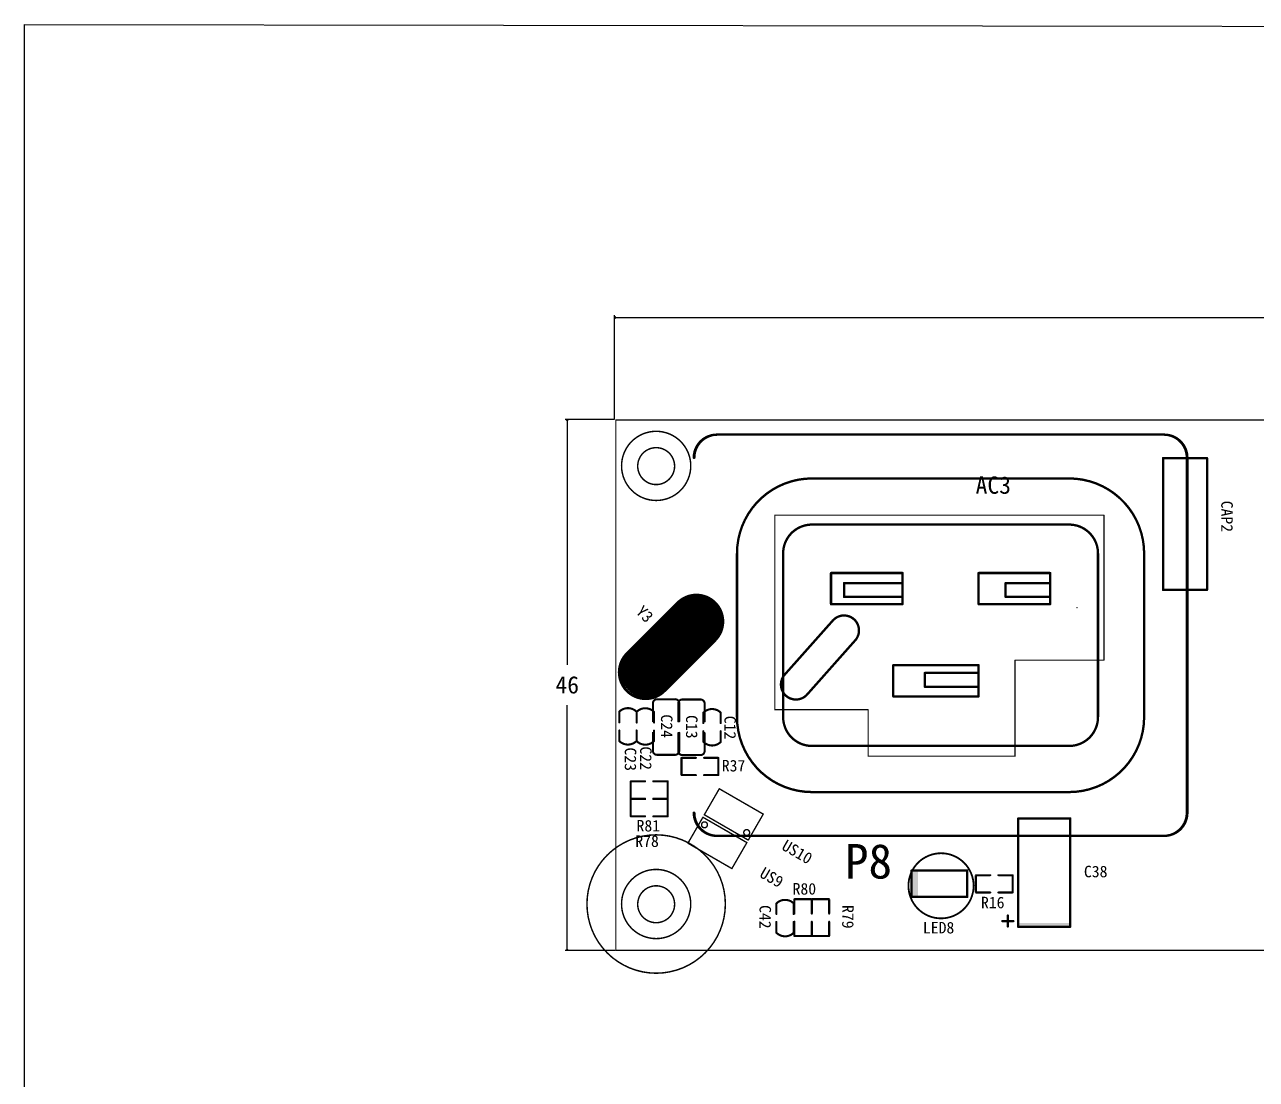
# Model space of a CAD drawing. Extents: x 780 to 1278, y 406 to 602.
# Drawn here: x 779.8 to 886.6, y 510.4 to 601.9 of the extents above; entities that cross this region are included whole.
import ezdxf

# ---------------------------------------------------------------- set-up
doc = ezdxf.new("R2010")
doc.units = 0
doc.header["$MEASUREMENT"] = 0
doc.layers.get('0').update_dxf_attribs({"linetype": 'CONTINUOUS'})
doc.layers.get('Defpoints').update_dxf_attribs({"linetype": 'CONTINUOUS'})
doc.layers.add('KEEPOUTLAYER', color=6, linetype='CONTINUOUS')
doc.layers.add('TOPOVERLAY', color=7, linetype='CONTINUOUS')
doc.styles.get("Standard").update_dxf_attribs({"font": ''})
doc.styles.get('Standard').set_extended_font_data('SimSun')
doc.dimstyles.get("Standard").update_dxf_attribs({"dimtxt": 0.18, "dimasz": 0.18, "dimexe": 0.18, "dimexo": 0.0625, "dimgap": 0.09, "dimtad": 0, "dimtih": 1, "dimtoh": 1, "dimdec": 4, "dimzin": 0, "dimdsep": 46, "dimtxsty": 'Standard', "dimcen": 0.09, "dimadec": 0, "dimazin": 0, "dimtfac": 1, "dimtdec": 4, "dimtofl": 0, "dimtmove": 0, "dimatfit": 0, "dimfxl": 1, "dimtolj": 1, "dimtzin": 0, "dimarcsym": 0})

# ---------------------------------------------------------------- blocks, each defined once
blk = doc.blocks.new('0603C_38')
at = {"layer": 'TOPOVERLAY', "const_width": 0.18}
for points in [[(-0.75, 1.28, -0.414214), (0.75, 1.28)], [(0.75, -1.26, -0.414214), (-0.75, -1.26)]]:
    blk.add_lwpolyline(points, format="xyb", dxfattribs=at)
for points in [[(-0.75, 1.28), (-0.75, 0.35)], [(0.75, 1.28), (0.75, 0.35)], [(-0.75, -0.35), (-0.75, -1.26)], [(0.75, -0.35), (0.75, -1.26)]]:
    blk.add_lwpolyline(points, dxfattribs=at)
at = {"layer": 'TOPOVERLAY', "const_width": 0.09}
for points in [[(-0.79, 1.28, 1), (-0.7, 1.28, 1)], [(-0.79, 1.28, 1), (-0.7, 1.28, 1)], [(0.71, 1.28, 1), (0.8, 1.28, 1)], [(0.71, 1.28, 1), (0.8, 1.28, 1)], [(-0.79, 0.35, 1), (-0.7, 0.35, 1)], [(0.71, 0.35, 1), (0.8, 0.35, 1)], [(-0.79, -0.35, 1), (-0.7, -0.35, 1)], [(0.71, -0.35, 1), (0.8, -0.35, 1)], [(-0.79, -1.26, 1), (-0.7, -1.26, 1)], [(-0.79, -1.26, 1), (-0.7, -1.26, 1)], [(0.71, -1.26, 1), (0.8, -1.26, 1)], [(0.71, -1.26, 1), (0.8, -1.26, 1)]]:
    blk.add_lwpolyline(points, format="xyb", close=True, dxfattribs=at)
blk = doc.blocks.new('0603C_48')
at = {"layer": 'TOPOVERLAY', "const_width": 0.18}
for points in [[(-0.75, 1.28, -0.414214), (0.75, 1.28)], [(0.75, -1.26, -0.414214), (-0.75, -1.26)]]:
    blk.add_lwpolyline(points, format="xyb", dxfattribs=at)
for points in [[(-0.75, 0.35), (-0.75, 1.28)], [(0.75, 0.35), (0.75, 1.28)], [(-0.75, -1.26), (-0.75, -0.35)], [(0.75, -1.26), (0.75, -0.35)]]:
    blk.add_lwpolyline(points, dxfattribs=at)
at = {"layer": 'TOPOVERLAY', "const_width": 0.09}
for points in [[(-0.79, 1.28, 1), (-0.7, 1.28, 1)], [(-0.79, 1.28, 1), (-0.7, 1.28, 1)], [(0.71, 1.28, 1), (0.8, 1.28, 1)], [(0.71, 1.28, 1), (0.8, 1.28, 1)], [(-0.79, 0.35, 1), (-0.7, 0.35, 1)], [(0.71, 0.35, 1), (0.8, 0.35, 1)], [(-0.79, -0.35, 1), (-0.7, -0.35, 1)], [(0.71, -0.35, 1), (0.8, -0.35, 1)], [(-0.79, -1.26, 1), (-0.7, -1.26, 1)], [(-0.79, -1.26, 1), (-0.7, -1.26, 1)], [(0.71, -1.26, 1), (0.8, -1.26, 1)], [(0.71, -1.26, 1), (0.8, -1.26, 1)]]:
    blk.add_lwpolyline(points, format="xyb", close=True, dxfattribs=at)
blk = doc.blocks.new('0603C_49')
at = {"layer": 'TOPOVERLAY', "const_width": 0.18}
for points in [[(-0.75, 1.28, -0.414214), (0.75, 1.28)], [(0.75, -1.26, -0.414214), (-0.75, -1.26)]]:
    blk.add_lwpolyline(points, format="xyb", dxfattribs=at)
for points in [[(-0.75, 0.35), (-0.75, 1.28)], [(0.75, 0.35), (0.75, 1.28)], [(-0.75, -1.26), (-0.75, -0.35)], [(0.75, -1.26), (0.75, -0.35)]]:
    blk.add_lwpolyline(points, dxfattribs=at)
at = {"layer": 'TOPOVERLAY', "const_width": 0.09}
for points in [[(-0.79, 1.28, 1), (-0.7, 1.28, 1)], [(-0.79, 1.28, 1), (-0.7, 1.28, 1)], [(0.71, 1.28, 1), (0.8, 1.28, 1)], [(0.71, 1.28, 1), (0.8, 1.28, 1)], [(-0.79, 0.35, 1), (-0.7, 0.35, 1)], [(0.71, 0.35, 1), (0.8, 0.35, 1)], [(-0.79, -0.35, 1), (-0.7, -0.35, 1)], [(0.71, -0.35, 1), (0.8, -0.35, 1)], [(-0.79, -1.26, 1), (-0.7, -1.26, 1)], [(-0.79, -1.26, 1), (-0.7, -1.26, 1)], [(0.71, -1.26, 1), (0.8, -1.26, 1)], [(0.71, -1.26, 1), (0.8, -1.26, 1)]]:
    blk.add_lwpolyline(points, format="xyb", close=True, dxfattribs=at)
blk = doc.blocks.new('C2220_61')
at = {"layer": 'TOPOVERLAY', "const_width": 0.203}
for points in [[(-4.67, 3.16), (-3.72, 3.16)], [(-4.2, 3.63), (-4.2, 2.68)], [(-4.7, 2.25), (-2.72, 2.25)], [(-4.7, 2.25), (-4.69, 2.25)], [(-4.69, 2.25), (-4.69, -2.25)], [(-2.72, 2.25), (0, 2.25)], [(0, 2.25), (4.7, 2.25)], [(4.7, 2.25), (4.7, 2.25)], [(4.7, 2.25), (4.7, -2.25)], [(-4.69, -2.25), (0, -2.25)], [(0, -2.25), (4.69, -2.25)], [(4.69, -2.25), (4.7, -2.25)], [(4.7, -2.25), (4.69, -2.25)]]:
    blk.add_lwpolyline(points, dxfattribs=at)
at = {"layer": 'TOPOVERLAY', "const_width": 0.102}
for points in [[(-4.72, 3.16, 1), (-4.62, 3.16, 1)], [(-4.25, 3.63, 1), (-4.15, 3.63, 1)], [(-3.78, 3.16, 1), (-3.67, 3.16, 1)], [(-4.75, 2.25, 1), (-4.64, 2.25, 1)], [(-4.75, 2.25, 1), (-4.64, 2.25, 1)], [(-4.74, 2.25, 1), (-4.64, 2.25, 1)], [(-4.74, 2.25, 1), (-4.64, 2.25, 1)], [(-4.25, 2.68, 1), (-4.15, 2.68, 1)], [(-2.77, 2.25, 1), (-2.67, 2.25, 1)], [(-2.77, 2.25, 1), (-2.67, 2.25, 1)], [(-0.05, 2.25, 1), (0.05, 2.25, 1)], [(-0.05, 2.25, 1), (0.05, 2.25, 1)], [(4.64, 2.25, 1), (4.75, 2.25, 1)], [(4.64, 2.25, 1), (4.75, 2.25, 1)], [(4.65, 2.25, 1), (4.75, 2.25, 1)], [(4.65, 2.25, 1), (4.75, 2.25, 1)], [(-4.74, -2.25, 1), (-4.64, -2.25, 1)], [(-4.74, -2.25, 1), (-4.64, -2.25, 1)], [(-0.05, -2.25, 1), (0.05, -2.25, 1)], [(-0.05, -2.25, 1), (0.05, -2.25, 1)], [(4.64, -2.25, 1), (4.74, -2.25, 1)], [(4.64, -2.25, 1), (4.74, -2.25, 1)], [(4.64, -2.25, 1), (4.75, -2.25, 1)], [(4.64, -2.25, 1), (4.75, -2.25, 1)], [(4.64, -2.25, 1), (4.75, -2.25, 1)], [(4.64, -2.25, 1), (4.74, -2.25, 1)]]:
    blk.add_lwpolyline(points, format="xyb", close=True, dxfattribs=at)
at = {"layer": 'TOPOVERLAY'}
blk.add_solid([(-4.69, -2.25), (-4.36, -2.25), (-4.69, 2.25), (-4.36, 2.25)], dxfattribs=at)
blk = doc.blocks.new('RAD_0_3_69')
at = {"layer": 'TOPOVERLAY', "const_width": 0.2}
for points in [[(-5.71, -1.91), (-5.71, 1.91)], [(5.71, 1.91), (-5.71, 1.91)], [(5.71, -1.91), (5.71, 1.91)], [(5.71, -1.91), (-5.71, -1.91)]]:
    blk.add_lwpolyline(points, dxfattribs=at)
at = {"layer": 'TOPOVERLAY', "const_width": 0.1}
for points in [[(-5.76, 1.91, 1), (-5.67, 1.91, 1)], [(-5.76, 1.91, 1), (-5.67, 1.91, 1)], [(5.67, 1.91, 1), (5.76, 1.91, 1)], [(5.67, 1.91, 1), (5.76, 1.91, 1)], [(-5.76, -1.91, 1), (-5.67, -1.91, 1)], [(-5.76, -1.91, 1), (-5.67, -1.91, 1)], [(5.67, -1.91, 1), (5.76, -1.91, 1)], [(5.67, -1.91, 1), (5.76, -1.91, 1)]]:
    blk.add_lwpolyline(points, format="xyb", close=True, dxfattribs=at)
blk = doc.blocks.new('0805LED_90')
at = {"layer": 'TOPOVERLAY', "const_width": 0.203}
for points in [[(-2.59, -1.14), (-2.59, 1.15)], [(-2.59, 1.15), (-0.69, 1.15)], [(-0.69, 1.15), (0.33, 1.15)], [(0.33, 1.15), (2.24, 1.15)], [(2.24, -1.14), (2.24, 1.15)], [(-2.59, -1.14), (-0.69, -1.14)], [(-0.69, -1.14), (0.33, -1.14)], [(0.33, -1.14), (2.24, -1.14)]]:
    blk.add_lwpolyline(points, dxfattribs=at)
at = {"layer": 'TOPOVERLAY', "const_width": 0.102}
for points in [[(-2.64, 1.15, 1), (-2.54, 1.15, 1)], [(-2.64, 1.15, 1), (-2.54, 1.15, 1)], [(-0.74, 1.15, 1), (-0.63, 1.15, 1)], [(-0.74, 1.15, 1), (-0.63, 1.15, 1)], [(0.28, 1.15, 1), (0.38, 1.15, 1)], [(0.28, 1.15, 1), (0.38, 1.15, 1)], [(2.18, 1.15, 1), (2.29, 1.15, 1)], [(2.18, 1.15, 1), (2.29, 1.15, 1)], [(-2.64, -1.14, 1), (-2.54, -1.14, 1)], [(-2.64, -1.14, 1), (-2.54, -1.14, 1)], [(-0.74, -1.14, 1), (-0.63, -1.14, 1)], [(-0.74, -1.14, 1), (-0.63, -1.14, 1)], [(0.28, -1.14, 1), (0.38, -1.14, 1)], [(0.28, -1.14, 1), (0.38, -1.14, 1)], [(2.18, -1.14, 1), (2.29, -1.14, 1)], [(2.18, -1.14, 1), (2.29, -1.14, 1)]]:
    blk.add_lwpolyline(points, format="xyb", close=True, dxfattribs=at)
at = {"layer": 'TOPOVERLAY'}
blk.add_solid([(-2.58, -1.13), (-2.02, -1.13), (-2.58, 1.15), (-2.02, 1.15)], dxfattribs=at)
blk = doc.blocks.new('0603_113')
at = {"layer": 'TOPOVERLAY', "const_width": 0.178}
for points in [[(0.75, 1.6), (-0.75, 1.6)], [(-0.75, 0.35), (-0.75, 1.6)], [(0.75, 0.35), (0.75, 1.6)], [(-0.75, -1.6), (-0.75, -0.35)], [(0.75, -1.6), (0.75, -0.35)], [(0.75, -1.6), (-0.75, -1.6)]]:
    blk.add_lwpolyline(points, dxfattribs=at)
at = {"layer": 'TOPOVERLAY', "const_width": 0.0889}
for points in [[(-0.79, 1.6, 1), (-0.71, 1.6, 1)], [(-0.79, 1.6, 1), (-0.71, 1.6, 1)], [(0.71, 1.6, 1), (0.79, 1.6, 1)], [(0.71, 1.6, 1), (0.79, 1.6, 1)], [(-0.79, 0.35, 1), (-0.71, 0.35, 1)], [(0.71, 0.35, 1), (0.79, 0.35, 1)], [(-0.79, -0.35, 1), (-0.71, -0.35, 1)], [(0.71, -0.35, 1), (0.79, -0.35, 1)], [(-0.79, -1.6, 1), (-0.71, -1.6, 1)], [(-0.79, -1.6, 1), (-0.71, -1.6, 1)], [(0.71, -1.6, 1), (0.79, -1.6, 1)], [(0.71, -1.6, 1), (0.79, -1.6, 1)]]:
    blk.add_lwpolyline(points, format="xyb", close=True, dxfattribs=at)
blk = doc.blocks.new('0603_133')
at = {"layer": 'TOPOVERLAY', "const_width": 0.178}
for points in [[(-0.75, 1.6), (0.75, 1.6)], [(-0.75, 1.6), (-0.75, 0.35)], [(0.75, 1.6), (0.75, 0.35)], [(-0.75, -0.35), (-0.75, -1.6)], [(0.75, -0.35), (0.75, -1.6)], [(-0.75, -1.6), (0.75, -1.6)]]:
    blk.add_lwpolyline(points, dxfattribs=at)
at = {"layer": 'TOPOVERLAY', "const_width": 0.0889}
for points in [[(-0.79, 1.6, 1), (-0.71, 1.6, 1)], [(-0.79, 1.6, 1), (-0.71, 1.6, 1)], [(0.71, 1.6, 1), (0.79, 1.6, 1)], [(0.71, 1.6, 1), (0.79, 1.6, 1)], [(-0.79, 0.35, 1), (-0.71, 0.35, 1)], [(0.71, 0.35, 1), (0.79, 0.35, 1)], [(-0.79, -0.35, 1), (-0.71, -0.35, 1)], [(0.71, -0.35, 1), (0.79, -0.35, 1)], [(-0.79, -1.6, 1), (-0.71, -1.6, 1)], [(-0.79, -1.6, 1), (-0.71, -1.6, 1)], [(0.71, -1.6, 1), (0.79, -1.6, 1)], [(0.71, -1.6, 1), (0.79, -1.6, 1)]]:
    blk.add_lwpolyline(points, format="xyb", close=True, dxfattribs=at)
blk = doc.blocks.new('XTAL_2_198')
at = {"layer": 'TOPOVERLAY', "const_width": 0.254}
for points in [[(-3.07, -2.29, -1), (-3.07, 2.29)], [(3.15, 2.29, -1), (3.15, -2.29)]]:
    blk.add_lwpolyline(points, format="xyb", dxfattribs=at)
at = {"layer": 'TOPOVERLAY'}
for points, const_width in [([(2.9, 0), (-2.84, 0)], 4.83), ([(3.15, 2.29), (-3.07, 2.29)], 0.254), ([(3.15, -2.29), (-3.07, -2.29)], 0.254)]:
    blk.add_lwpolyline(points, dxfattribs=dict(at, const_width=const_width))
for points, const_width in [([(-4.05, 0, 1), (-1.64, 0, 1)], 2.41), ([(-3.14, 2.29, 1), (-3.01, 2.29, 1)], 0.127), ([(-3.14, 2.29, 1), (-3.01, 2.29, 1)], 0.127), ([(1.69, 0, 1), (4.1, 0, 1)], 2.41), ([(3.09, 2.29, 1), (3.21, 2.29, 1)], 0.127), ([(3.09, 2.29, 1), (3.21, 2.29, 1)], 0.127), ([(-3.14, -2.29, 1), (-3.01, -2.29, 1)], 0.127), ([(-3.14, -2.29, 1), (-3.01, -2.29, 1)], 0.127), ([(3.09, -2.29, 1), (3.21, -2.29, 1)], 0.127), ([(3.09, -2.29, 1), (3.21, -2.29, 1)], 0.127)]:
    blk.add_lwpolyline(points, format="xyb", close=True, dxfattribs=dict(at, const_width=const_width))
blk = doc.blocks.new('0603C_220')
at = {"layer": 'TOPOVERLAY', "const_width": 0.18}
for points in [[(-0.75, 1.28, -0.414214), (0.75, 1.28)], [(0.75, -1.26, -0.414214), (-0.75, -1.26)]]:
    blk.add_lwpolyline(points, format="xyb", dxfattribs=at)
for points in [[(-0.75, 1.28), (-0.75, 0.35)], [(0.75, 1.28), (0.75, 0.35)], [(-0.75, -0.35), (-0.75, -1.26)], [(0.75, -0.35), (0.75, -1.26)]]:
    blk.add_lwpolyline(points, dxfattribs=at)
at = {"layer": 'TOPOVERLAY', "const_width": 0.09}
for points in [[(-0.79, 1.28, 1), (-0.7, 1.28, 1)], [(-0.79, 1.28, 1), (-0.7, 1.28, 1)], [(0.71, 1.28, 1), (0.8, 1.28, 1)], [(0.71, 1.28, 1), (0.8, 1.28, 1)], [(-0.79, 0.35, 1), (-0.7, 0.35, 1)], [(0.71, 0.35, 1), (0.8, 0.35, 1)], [(-0.79, -0.35, 1), (-0.7, -0.35, 1)], [(0.71, -0.35, 1), (0.8, -0.35, 1)], [(-0.79, -1.26, 1), (-0.7, -1.26, 1)], [(-0.79, -1.26, 1), (-0.7, -1.26, 1)], [(0.71, -1.26, 1), (0.8, -1.26, 1)], [(0.71, -1.26, 1), (0.8, -1.26, 1)]]:
    blk.add_lwpolyline(points, format="xyb", close=True, dxfattribs=at)
blk = doc.blocks.new('0603_221')
at = {"layer": 'TOPOVERLAY', "const_width": 0.178}
for points in [[(-0.75, 0.35), (-0.75, 1.6)], [(0.75, 1.6), (-0.75, 1.6)], [(0.75, 0.35), (0.75, 1.6)], [(-0.75, -1.6), (-0.75, -0.35)], [(0.75, -1.6), (0.75, -0.35)], [(0.75, -1.6), (-0.75, -1.6)]]:
    blk.add_lwpolyline(points, dxfattribs=at)
at = {"layer": 'TOPOVERLAY', "const_width": 0.0889}
for points in [[(-0.79, 1.6, 1), (-0.71, 1.6, 1)], [(-0.79, 1.6, 1), (-0.71, 1.6, 1)], [(0.71, 1.6, 1), (0.79, 1.6, 1)], [(0.71, 1.6, 1), (0.79, 1.6, 1)], [(-0.79, 0.35, 1), (-0.71, 0.35, 1)], [(0.71, 0.35, 1), (0.79, 0.35, 1)], [(-0.79, -0.35, 1), (-0.71, -0.35, 1)], [(0.71, -0.35, 1), (0.79, -0.35, 1)], [(-0.79, -1.6, 1), (-0.71, -1.6, 1)], [(-0.79, -1.6, 1), (-0.71, -1.6, 1)], [(0.71, -1.6, 1), (0.79, -1.6, 1)], [(0.71, -1.6, 1), (0.79, -1.6, 1)]]:
    blk.add_lwpolyline(points, format="xyb", close=True, dxfattribs=at)
blk = doc.blocks.new('0603_222')
at = {"layer": 'TOPOVERLAY', "const_width": 0.178}
for points in [[(-0.75, 0.35), (-0.75, 1.6)], [(-0.75, 1.6), (0.75, 1.6)], [(0.75, 0.35), (0.75, 1.6)], [(-0.75, -1.6), (-0.75, -0.35)], [(0.75, -1.6), (0.75, -0.35)], [(-0.75, -1.6), (0.75, -1.6)]]:
    blk.add_lwpolyline(points, dxfattribs=at)
at = {"layer": 'TOPOVERLAY', "const_width": 0.0889}
for points in [[(-0.79, 1.6, 1), (-0.71, 1.6, 1)], [(-0.79, 1.6, 1), (-0.71, 1.6, 1)], [(0.71, 1.6, 1), (0.79, 1.6, 1)], [(0.71, 1.6, 1), (0.79, 1.6, 1)], [(-0.79, 0.35, 1), (-0.71, 0.35, 1)], [(0.71, 0.35, 1), (0.79, 0.35, 1)], [(-0.79, -0.35, 1), (-0.71, -0.35, 1)], [(0.71, -0.35, 1), (0.79, -0.35, 1)], [(-0.79, -1.6, 1), (-0.71, -1.6, 1)], [(-0.79, -1.6, 1), (-0.71, -1.6, 1)], [(0.71, -1.6, 1), (0.79, -1.6, 1)], [(0.71, -1.6, 1), (0.79, -1.6, 1)]]:
    blk.add_lwpolyline(points, format="xyb", close=True, dxfattribs=at)
blk = doc.blocks.new('0603_223')
at = {"layer": 'TOPOVERLAY', "const_width": 0.178}
for points in [[(-0.75, 0.35), (-0.75, 1.6)], [(-0.75, 1.6), (0.75, 1.6)], [(0.75, 0.35), (0.75, 1.6)], [(-0.75, -1.6), (-0.75, -0.35)], [(0.75, -1.6), (0.75, -0.35)], [(-0.75, -1.6), (0.75, -1.6)]]:
    blk.add_lwpolyline(points, dxfattribs=at)
at = {"layer": 'TOPOVERLAY', "const_width": 0.0889}
for points in [[(-0.79, 1.6, 1), (-0.71, 1.6, 1)], [(-0.79, 1.6, 1), (-0.71, 1.6, 1)], [(0.71, 1.6, 1), (0.79, 1.6, 1)], [(0.71, 1.6, 1), (0.79, 1.6, 1)], [(-0.79, 0.35, 1), (-0.71, 0.35, 1)], [(0.71, 0.35, 1), (0.79, 0.35, 1)], [(-0.79, -0.35, 1), (-0.71, -0.35, 1)], [(0.71, -0.35, 1), (0.79, -0.35, 1)], [(-0.79, -1.6, 1), (-0.71, -1.6, 1)], [(-0.79, -1.6, 1), (-0.71, -1.6, 1)], [(0.71, -1.6, 1), (0.79, -1.6, 1)], [(0.71, -1.6, 1), (0.79, -1.6, 1)]]:
    blk.add_lwpolyline(points, format="xyb", close=True, dxfattribs=at)
blk = doc.blocks.new('0603_224')
at = {"layer": 'TOPOVERLAY', "const_width": 0.178}
for points in [[(-0.75, 0.35), (-0.75, 1.6)], [(0.75, 1.6), (-0.75, 1.6)], [(0.75, 0.35), (0.75, 1.6)], [(-0.75, -1.6), (-0.75, -0.35)], [(0.75, -1.6), (0.75, -0.35)], [(0.75, -1.6), (-0.75, -1.6)]]:
    blk.add_lwpolyline(points, dxfattribs=at)
at = {"layer": 'TOPOVERLAY', "const_width": 0.0889}
for points in [[(-0.79, 1.6, 1), (-0.71, 1.6, 1)], [(-0.79, 1.6, 1), (-0.71, 1.6, 1)], [(0.71, 1.6, 1), (0.79, 1.6, 1)], [(0.71, 1.6, 1), (0.79, 1.6, 1)], [(-0.79, 0.35, 1), (-0.71, 0.35, 1)], [(0.71, 0.35, 1), (0.79, 0.35, 1)], [(-0.79, -0.35, 1), (-0.71, -0.35, 1)], [(0.71, -0.35, 1), (0.79, -0.35, 1)], [(-0.79, -1.6, 1), (-0.71, -1.6, 1)], [(-0.79, -1.6, 1), (-0.71, -1.6, 1)], [(0.71, -1.6, 1), (0.79, -1.6, 1)], [(0.71, -1.6, 1), (0.79, -1.6, 1)]]:
    blk.add_lwpolyline(points, format="xyb", close=True, dxfattribs=at)
blk = doc.blocks.new('SSOP_EL3H7_225')
at = {"layer": 'TOPOVERLAY', "const_width": 0.12}
for points in [[(-2.2, -1.3), (-2.2, 1.3)], [(-2.2, 1.3), (2.2, 1.3)], [(2.2, -1.3), (2.2, 1.3)], [(-2.2, -1.3), (2.2, -1.3)]]:
    blk.add_lwpolyline(points, dxfattribs=at)
at = {"layer": 'TOPOVERLAY'}
for points, const_width in [([(-2.23, 1.3, 1), (-2.17, 1.3, 1)], 0.0599), ([(-2.23, 1.3, 1), (-2.17, 1.3, 1)], 0.0599), ([(-1.5, 0.8, 1), (-2.01, 0.8, 1)], 0.12), ([(2.17, 1.3, 1), (2.23, 1.3, 1)], 0.0599), ([(2.17, 1.3, 1), (2.23, 1.3, 1)], 0.0599), ([(-2.04, 0.8, 1), (-1.98, 0.8, 1)], 0.0599), ([(-1.53, 0.8, 1), (-1.47, 0.8, 1)], 0.0599), ([(-2.23, -1.3, 1), (-2.17, -1.3, 1)], 0.0599), ([(-2.23, -1.3, 1), (-2.17, -1.3, 1)], 0.0599), ([(2.17, -1.3, 1), (2.23, -1.3, 1)], 0.0599), ([(2.17, -1.3, 1), (2.23, -1.3, 1)], 0.0599)]:
    blk.add_lwpolyline(points, format="xyb", close=True, dxfattribs=dict(at, const_width=const_width))
blk = doc.blocks.new('SSOP_EL3H7_226')
at = {"layer": 'TOPOVERLAY', "const_width": 0.12}
for points in [[(-2.2, 1.3), (-2.2, -1.3)], [(2.2, 1.3), (-2.2, 1.3)], [(2.2, 1.3), (2.2, -1.3)], [(2.2, -1.3), (-2.2, -1.3)]]:
    blk.add_lwpolyline(points, dxfattribs=at)
at = {"layer": 'TOPOVERLAY'}
for points, const_width in [([(-2.23, 1.3, 1), (-2.17, 1.3, 1)], 0.0599), ([(-2.23, 1.3, 1), (-2.17, 1.3, 1)], 0.0599), ([(-1.5, 0.8, 1), (-2.01, 0.8, 1)], 0.12), ([(2.17, 1.3, 1), (2.23, 1.3, 1)], 0.0599), ([(2.17, 1.3, 1), (2.23, 1.3, 1)], 0.0599), ([(-2.04, 0.8, 1), (-1.98, 0.8, 1)], 0.0599), ([(-1.53, 0.8, 1), (-1.47, 0.8, 1)], 0.0599), ([(-2.23, -1.3, 1), (-2.17, -1.3, 1)], 0.0599), ([(-2.23, -1.3, 1), (-2.17, -1.3, 1)], 0.0599), ([(2.17, -1.3, 1), (2.23, -1.3, 1)], 0.0599), ([(2.17, -1.3, 1), (2.23, -1.3, 1)], 0.0599)]:
    blk.add_lwpolyline(points, format="xyb", close=True, dxfattribs=dict(at, const_width=const_width))
blk = doc.blocks.new('_Open90')
at = {"color": 0, "linetype": 'ByBlock', "lineweight": -2}
for p, q in [((0, 0), (-1, 0)), ((-0.5, 0.5), (0, 0)), ((0, 0), (-0.5, -0.5))]:
    blk.add_line(p, q, dxfattribs=at)
blk = doc.blocks.new('*D1080')
at = {"color": 0, "linetype": 'Continuous', "lineweight": -2}
for p, q in [((830.94, 567.64), (830.94, 576.69)), ((1166.02, 567.63), (1166.02, 576.69))]:
    blk.add_line(p, q, dxfattribs=at)
at = {"color": 6, "linetype": 'Continuous', "lineweight": -2}
for p, q in [((831.12, 576.51), (996.01, 576.51)), ((1165.84, 576.51), (1000.95, 576.51))]:
    blk.add_line(p, q, dxfattribs=at)
at = {"layer": 'Defpoints', "color": 0, "linetype": 'Continuous'}
for p in [(1166.02, 576.51), (830.94, 567.58), (1166.02, 567.57)]:
    blk.add_point(p, dxfattribs=at)
at = {"color": 6, "linetype": 'Continuous', "lineweight": -2, "xscale": 0.18, "yscale": 0.18, "zscale": 0.18, "rotation": 180}
blk.add_blockref('_Open90', (830.94, 576.51), dxfattribs=at)
at = {"color": 6, "linetype": 'Continuous', "lineweight": -2, "xscale": 0.18, "yscale": 0.18, "zscale": 0.18}
blk.add_blockref('_Open90', (1166.02, 576.51), dxfattribs=at)
at = {"color": 6, "linetype": 'Continuous', "insert": (998.48, 576.51), "char_height": 1.5, "attachment_point": 5}
blk.add_mtext('\\A1;335', dxfattribs=at)
blk = doc.blocks.new('*D1081')
at = {"color": 0, "linetype": 'Continuous', "lineweight": -2}
for p, q in [((830.9, 567.66), (826.65, 567.66)), ((830.96, 521.6), (826.65, 521.6))]:
    blk.add_line(p, q, dxfattribs=at)
at = {"color": 6, "linetype": 'Continuous', "lineweight": -2}
for p, q in [((826.83, 567.48), (826.83, 546.38)), ((826.83, 521.78), (826.83, 542.88))]:
    blk.add_line(p, q, dxfattribs=at)
at = {"layer": 'Defpoints', "color": 0, "linetype": 'Continuous'}
for p in [(830.96, 567.66), (826.83, 521.6), (831.03, 521.6)]:
    blk.add_point(p, dxfattribs=at)
at = {"color": 6, "linetype": 'Continuous', "lineweight": -2, "xscale": 0.18, "yscale": 0.18, "zscale": 0.18}
for p, rotation in [((826.83, 567.66), 90), ((826.83, 521.6), 270)]:
    blk.add_blockref('_Open90', p, dxfattribs=dict(at, rotation=rotation))
at = {"color": 6, "linetype": 'Continuous', "insert": (826.83, 544.63), "char_height": 1.5, "attachment_point": 5}
blk.add_mtext('\\A1;46', dxfattribs=at)

msp = doc.modelspace()

# ---------------------------------------------------------------- linework, layer by layer
at = {"linetype": 'Continuous'}
msp.add_lwpolyline([(779.78, 601.9), (1278.14, 601.22), (1278.14, 405.99), (779.78, 406.51)], close=True, dxfattribs=at)
at = {"layer": 'KEEPOUTLAYER'}
for points, const_width in [([(831.04, 521.61), (831.04, 567.61)], 0.1), ([(831.04, 567.61), (1166.04, 567.61)], 0.1), ([(844.83, 542.48), (844.83, 559.36)], 0.1), ([(844.83, 559.36), (873.37, 559.36)], 0.1), ([(873.37, 558.95), (873.37, 559.36)], 0.1), ([(873.37, 546.78), (873.37, 558.95)], 0.1), ([(865.66, 546.78), (873.37, 546.78)], 0.1), ([(865.66, 538.45), (865.66, 546.78)], 0.1), ([(844.83, 542.48), (852.93, 542.48)], 0.1), ([(852.93, 538.45), (852.93, 542.48)], 0.1), ([(852.93, 538.45), (865.66, 538.45)], 0.1), ([(831.04, 521.61), (1166.04, 521.61)], 0.127)]:
    msp.add_lwpolyline(points, dxfattribs=dict(at, const_width=const_width))
for points, const_width in [([(831.01, 567.61, 1), (831.06, 567.61, 1)], 0.05), ([(831.01, 567.61, 1), (831.06, 567.61, 1)], 0.05), ([(836.14, 563.61, 1), (832.94, 563.61, 1)], 0.127), ([(832.91, 563.61, 1), (832.97, 563.61, 1)], 0.0635), ([(836.11, 563.61, 1), (836.17, 563.61, 1)], 0.0635), ([(844.8, 559.36, 1), (844.85, 559.36, 1)], 0.05), ([(844.8, 559.36, 1), (844.85, 559.36, 1)], 0.05), ([(873.34, 559.36, 1), (873.39, 559.36, 1)], 0.05), ([(873.34, 559.36, 1), (873.39, 559.36, 1)], 0.05), ([(873.34, 558.95, 1), (873.39, 558.95, 1)], 0.05), ([(873.34, 558.95, 1), (873.39, 558.95, 1)], 0.05), ([(865.63, 546.78, 1), (865.68, 546.78, 1)], 0.05), ([(865.63, 546.78, 1), (865.68, 546.78, 1)], 0.05), ([(873.34, 546.78, 1), (873.39, 546.78, 1)], 0.05), ([(873.34, 546.78, 1), (873.39, 546.78, 1)], 0.05), ([(844.8, 542.48, 1), (844.85, 542.48, 1)], 0.05), ([(844.8, 542.48, 1), (844.85, 542.48, 1)], 0.05), ([(852.9, 542.48, 1), (852.95, 542.48, 1)], 0.05), ([(852.9, 542.48, 1), (852.95, 542.48, 1)], 0.05), ([(852.9, 538.45, 1), (852.95, 538.45, 1)], 0.05), ([(852.9, 538.45, 1), (852.95, 538.45, 1)], 0.05), ([(865.63, 538.45, 1), (865.68, 538.45, 1)], 0.05), ([(865.63, 538.45, 1), (865.68, 538.45, 1)], 0.05), ([(836.14, 525.61, 1), (832.94, 525.61, 1)], 0.127), ([(832.91, 525.61, 1), (832.97, 525.61, 1)], 0.0635), ([(836.11, 525.61, 1), (836.17, 525.61, 1)], 0.0635), ([(831.01, 521.61, 1), (831.07, 521.61, 1)], 0.0635), ([(831.01, 521.61, 1), (831.06, 521.61, 1)], 0.05)]:
    msp.add_lwpolyline(points, format="xyb", close=True, dxfattribs=dict(at, const_width=const_width))
at = {"layer": 'TOPOVERLAY'}
for points, const_width in [([(837.54, 563.63, 1), (831.54, 563.63, 1)], 0.127), ([(839.8, 566.39, 1), (839.8, 566.29, 1)], 0.102), ([(839.8, 566.39, 1), (839.8, 566.29, 1)], 0.102), ([(839.85, 566.39, 1), (839.85, 566.29, 1)], 0.102), ([(878.55, 566.39, 1), (878.55, 566.29, 1)], 0.102), ([(878.6, 566.39, 1), (878.6, 566.29, 1)], 0.102), ([(878.6, 566.39, 1), (878.6, 566.29, 1)], 0.102), ([(837.8, 564.39, 1), (837.8, 564.29, 1)], 0.102), ([(837.8, 564.39, 1), (837.8, 564.29, 1)], 0.102), ([(837.85, 564.39, 1), (837.85, 564.29, 1)], 0.102), ([(837.85, 564.39, 1), (837.85, 564.29, 1)], 0.102), ([(880.55, 564.39, 1), (880.55, 564.29, 1)], 0.102), ([(880.55, 564.39, 1), (880.55, 564.29, 1)], 0.102), ([(880.6, 564.39, 1), (880.6, 564.29, 1)], 0.102), ([(880.6, 564.39, 1), (880.6, 564.29, 1)], 0.102), ([(831.51, 563.63, 1), (831.57, 563.63, 1)], 0.0635), ([(837.51, 563.63, 1), (837.57, 563.63, 1)], 0.0635), ([(848.05, 562.59, 1), (848.05, 562.49, 1)], 0.102), ([(848.05, 562.59, 1), (848.05, 562.49, 1)], 0.102), ([(870.35, 562.59, 1), (870.35, 562.49, 1)], 0.102), ([(870.35, 562.59, 1), (870.35, 562.49, 1)], 0.102), ([(848.05, 558.59, 1), (848.05, 558.49, 1)], 0.102), ([(848.05, 558.59, 1), (848.05, 558.49, 1)], 0.102), ([(870.35, 558.59, 1), (870.35, 558.49, 1)], 0.102), ([(870.35, 558.59, 1), (870.35, 558.49, 1)], 0.102), ([(841.55, 556.09, 1), (841.55, 555.99, 1)], 0.102), ([(841.55, 556.09, 1), (841.55, 555.99, 1)], 0.102), ([(845.55, 556.09, 1), (845.55, 555.99, 1)], 0.102), ([(845.55, 556.09, 1), (845.55, 555.99, 1)], 0.102), ([(872.85, 556.09, 1), (872.85, 555.99, 1)], 0.102), ([(872.85, 556.09, 1), (872.85, 555.99, 1)], 0.102), ([(876.85, 556.09, 1), (876.85, 555.99, 1)], 0.102), ([(876.85, 556.09, 1), (876.85, 555.99, 1)], 0.102), ([(849.7, 554.39, 1), (849.7, 554.29, 1)], 0.102), ([(849.7, 554.39, 1), (849.7, 554.29, 1)], 0.102), ([(855.9, 554.39, 1), (855.9, 554.29, 1)], 0.102), ([(855.9, 554.39, 1), (855.9, 554.29, 1)], 0.102), ([(862.5, 554.39, 1), (862.5, 554.29, 1)], 0.102), ([(862.5, 554.39, 1), (862.5, 554.29, 1)], 0.102), ([(868.7, 554.39, 1), (868.7, 554.29, 1)], 0.102), ([(868.7, 554.39, 1), (868.7, 554.29, 1)], 0.102), ([(850.83, 553.52, 1), (850.83, 553.42, 1)], 0.102), ([(850.83, 553.52, 1), (850.83, 553.42, 1)], 0.102), ([(855.9, 553.52, 1), (855.9, 553.42, 1)], 0.102), ([(864.84, 553.52, 1), (864.84, 553.42, 1)], 0.102), ([(864.84, 553.52, 1), (864.84, 553.42, 1)], 0.102), ([(868.7, 553.52, 1), (868.7, 553.42, 1)], 0.102), ([(850.83, 552.32, 1), (850.83, 552.22, 1)], 0.102), ([(850.83, 552.32, 1), (850.83, 552.22, 1)], 0.102), ([(855.9, 552.32, 1), (855.9, 552.22, 1)], 0.102), ([(864.84, 552.32, 1), (864.84, 552.22, 1)], 0.102), ([(864.84, 552.32, 1), (864.84, 552.22, 1)], 0.102), ([(868.7, 552.32, 1), (868.7, 552.22, 1)], 0.102), ([(849.7, 551.69, 1), (849.7, 551.59, 1)], 0.102), ([(849.7, 551.69, 1), (849.7, 551.59, 1)], 0.102), ([(855.9, 551.69, 1), (855.9, 551.59, 1)], 0.102), ([(855.9, 551.69, 1), (855.9, 551.59, 1)], 0.102), ([(862.5, 551.69, 1), (862.5, 551.59, 1)], 0.102), ([(862.5, 551.69, 1), (862.5, 551.59, 1)], 0.102), ([(868.7, 551.69, 1), (868.7, 551.59, 1)], 0.102), ([(868.7, 551.69, 1), (868.7, 551.59, 1)], 0.102), ([(871, 551.34, 1), (871.05, 551.34, 1)], 0.05), ([(871, 551.33, 1), (871.05, 551.33, 1)], 0.05), ([(849.86, 550.28, 1), (849.86, 550.17, 1)], 0.102), ([(849.86, 550.28, 1), (849.86, 550.17, 1)], 0.102), ([(851.8, 548.55, 1), (851.8, 548.45, 1)], 0.102), ([(851.8, 548.55, 1), (851.8, 548.45, 1)], 0.102), ([(855.1, 546.39, 1), (855.1, 546.29, 1)], 0.102), ([(855.1, 546.39, 1), (855.1, 546.29, 1)], 0.102), ([(857.84, 545.72, 1), (857.84, 545.62, 1)], 0.102), ([(857.84, 545.72, 1), (857.84, 545.62, 1)], 0.102), ([(862.5, 546.39, 1), (862.5, 546.29, 1)], 0.102), ([(862.5, 546.39, 1), (862.5, 546.29, 1)], 0.102), ([(862.5, 545.72, 1), (862.5, 545.62, 1)], 0.102), ([(845.69, 545.58, 1), (845.69, 545.48, 1)], 0.102), ([(845.69, 545.58, 1), (845.69, 545.48, 1)], 0.102), ([(847.63, 543.86, 1), (847.63, 543.75, 1)], 0.102), ([(847.63, 543.86, 1), (847.63, 543.75, 1)], 0.102), ([(855.1, 543.69, 1), (855.1, 543.59, 1)], 0.102), ([(855.1, 543.69, 1), (855.1, 543.59, 1)], 0.102), ([(857.84, 544.52, 1), (857.84, 544.42, 1)], 0.102), ([(857.84, 544.52, 1), (857.84, 544.42, 1)], 0.102), ([(862.5, 544.52, 1), (862.5, 544.42, 1)], 0.102), ([(862.5, 543.69, 1), (862.5, 543.59, 1)], 0.102), ([(862.5, 543.69, 1), (862.5, 543.59, 1)], 0.102), ([(834.26, 543, 1), (834.26, 543.09, 1)], 0.0889), ([(834.26, 543, 1), (834.26, 543.09, 1)], 0.0889), ([(834.61, 543.35, 1), (834.61, 543.44, 1)], 0.0889), ([(834.61, 543.35, 1), (834.61, 543.44, 1)], 0.0889), ([(836.19, 543.35, 1), (836.19, 543.44, 1)], 0.0889), ([(836.19, 543.35, 1), (836.19, 543.44, 1)], 0.0889), ([(836.46, 542.98, 1), (836.46, 543.07, 1)], 0.0889), ([(836.46, 542.98, 1), (836.46, 543.07, 1)], 0.0889), ([(836.54, 542.99, 1), (836.54, 543.08, 1)], 0.0889), ([(836.54, 542.99, 1), (836.54, 543.08, 1)], 0.0889), ([(836.81, 543.33, 1), (836.81, 543.42, 1)], 0.0889), ([(836.81, 543.33, 1), (836.81, 543.42, 1)], 0.0889), ([(838.39, 543.33, 1), (838.39, 543.42, 1)], 0.0889), ([(838.39, 543.33, 1), (838.39, 543.42, 1)], 0.0889), ([(838.74, 542.97, 1), (838.74, 543.06, 1)], 0.0889), ([(838.74, 542.97, 1), (838.74, 543.06, 1)], 0.0889), ([(834.26, 541.44, 1), (834.26, 541.53, 1)], 0.0889), ([(836.46, 541.42, 1), (836.46, 541.51, 1)], 0.0889), ([(836.54, 541.44, 1), (836.54, 541.53, 1)], 0.0889), ([(838.74, 541.42, 1), (838.74, 541.51, 1)], 0.0889), ([(841.55, 541.89, 1), (841.55, 541.79, 1)], 0.102), ([(841.55, 541.89, 1), (841.55, 541.79, 1)], 0.102), ([(845.55, 541.89, 1), (845.55, 541.79, 1)], 0.102), ([(845.55, 541.89, 1), (845.55, 541.79, 1)], 0.102), ([(872.85, 541.89, 1), (872.85, 541.79, 1)], 0.102), ([(872.85, 541.89, 1), (872.85, 541.79, 1)], 0.102), ([(876.85, 541.89, 1), (876.85, 541.79, 1)], 0.102), ([(876.85, 541.89, 1), (876.85, 541.79, 1)], 0.102), ([(834.26, 540.43, 1), (834.26, 540.52, 1)], 0.0889), ([(836.46, 540.41, 1), (836.46, 540.5, 1)], 0.0889), ([(836.54, 540.43, 1), (836.54, 540.52, 1)], 0.0889), ([(838.74, 540.41, 1), (838.74, 540.5, 1)], 0.0889), ([(848.05, 539.39, 1), (848.05, 539.29, 1)], 0.102), ([(848.05, 539.39, 1), (848.05, 539.29, 1)], 0.102), ([(870.35, 539.39, 1), (870.35, 539.29, 1)], 0.102), ([(870.35, 539.39, 1), (870.35, 539.29, 1)], 0.102), ([(834.26, 538.88, 1), (834.26, 538.97, 1)], 0.0889), ([(834.26, 538.88, 1), (834.26, 538.97, 1)], 0.0889), ([(834.61, 538.53, 1), (834.61, 538.61, 1)], 0.0889), ([(834.61, 538.53, 1), (834.61, 538.61, 1)], 0.0889), ([(836.18, 538.53, 1), (836.18, 538.61, 1)], 0.0889), ([(836.19, 538.52, 1), (836.19, 538.61, 1)], 0.0889), ([(836.46, 538.86, 1), (836.46, 538.95, 1)], 0.0889), ([(836.46, 538.86, 1), (836.46, 538.95, 1)], 0.0889), ([(836.54, 538.88, 1), (836.54, 538.97, 1)], 0.0889), ([(836.54, 538.88, 1), (836.54, 538.97, 1)], 0.0889), ([(836.81, 538.51, 1), (836.81, 538.59, 1)], 0.0889), ([(836.81, 538.51, 1), (836.81, 538.59, 1)], 0.0889), ([(838.38, 538.51, 1), (838.38, 538.59, 1)], 0.0889), ([(838.39, 538.5, 1), (838.39, 538.59, 1)], 0.0889), ([(838.74, 538.86, 1), (838.74, 538.95, 1)], 0.0889), ([(838.74, 538.86, 1), (838.74, 538.95, 1)], 0.0889), ([(848.05, 535.39, 1), (848.05, 535.29, 1)], 0.102), ([(848.05, 535.39, 1), (848.05, 535.29, 1)], 0.102), ([(870.35, 535.39, 1), (870.35, 535.29, 1)], 0.102), ([(870.35, 535.39, 1), (870.35, 535.29, 1)], 0.102), ([(837.8, 533.59, 1), (837.8, 533.49, 1)], 0.102), ([(837.8, 533.59, 1), (837.8, 533.49, 1)], 0.102), ([(837.85, 533.59, 1), (837.85, 533.49, 1)], 0.102), ([(837.85, 533.59, 1), (837.85, 533.49, 1)], 0.102), ([(880.55, 533.59, 1), (880.55, 533.49, 1)], 0.102), ([(880.55, 533.59, 1), (880.55, 533.49, 1)], 0.102), ([(880.6, 533.59, 1), (880.6, 533.49, 1)], 0.102), ([(880.6, 533.59, 1), (880.6, 533.49, 1)], 0.102), ([(840.54, 525.63, 1), (828.54, 525.63, 1)], 0.127), ([(839.8, 531.59, 1), (839.8, 531.49, 1)], 0.102), ([(839.8, 531.59, 1), (839.8, 531.49, 1)], 0.102), ([(839.85, 531.59, 1), (839.85, 531.49, 1)], 0.102), ([(878.55, 531.59, 1), (878.55, 531.49, 1)], 0.102), ([(878.6, 531.59, 1), (878.6, 531.49, 1)], 0.102), ([(878.6, 531.59, 1), (878.6, 531.49, 1)], 0.102), ([(862.08, 527.21, 1), (856.4, 527.21, 1)], 0.127), ([(862.05, 527.21, 1), (856.43, 527.21, 1)], 0.127), ([(837.54, 525.63, 1), (831.54, 525.63, 1)], 0.127), ([(856.37, 527.21, 1), (856.43, 527.21, 1)], 0.0635), ([(856.4, 527.21, 1), (856.47, 527.21, 1)], 0.0635), ([(862.01, 527.21, 1), (862.08, 527.21, 1)], 0.0635), ([(862.05, 527.21, 1), (862.11, 527.21, 1)], 0.0635), ([(828.51, 525.63, 1), (828.57, 525.63, 1)], 0.0635), ([(831.51, 525.63, 1), (831.57, 525.63, 1)], 0.0635), ([(837.51, 525.63, 1), (837.57, 525.63, 1)], 0.0635), ([(840.51, 525.63, 1), (840.57, 525.63, 1)], 0.0635)]:
    msp.add_lwpolyline(points, format="xyb", close=True, dxfattribs=dict(at, const_width=const_width))
for points, const_width in [([(837.8, 564.34, -0.414214), (839.8, 566.34)], 0.203), ([(837.85, 564.34, -0.414214), (839.85, 566.34)], 0.203), ([(878.55, 566.34, -0.414214), (880.55, 564.34)], 0.203), ([(878.6, 566.34, -0.414214), (880.6, 564.34)], 0.203), ([(841.55, 556.04, -0.414214), (848.05, 562.54)], 0.203), ([(870.35, 562.54, -0.414214), (876.85, 556.04)], 0.203), ([(845.55, 556.04, -0.414214), (848.05, 558.54)], 0.203), ([(870.35, 558.54, -0.414214), (872.85, 556.04)], 0.203), ([(849.86, 550.22, -1), (851.8, 548.5)], 0.203), ([(847.63, 543.8, -1), (845.69, 545.53)], 0.203), ([(834.26, 543.04, -0.414214), (834.61, 543.39)], 0.178), ([(836.19, 543.39, -0.414214), (836.54, 543.04)], 0.178), ([(836.46, 543.02, -0.414214), (836.81, 543.37)], 0.178), ([(838.39, 543.37, -0.414214), (838.74, 543.02)], 0.178), ([(848.05, 535.34, -0.414214), (841.55, 541.84)], 0.203), ([(848.05, 539.34, -0.414214), (845.55, 541.84)], 0.203), ([(872.85, 541.84, -0.414214), (870.35, 539.34)], 0.203), ([(876.85, 541.84, -0.414214), (870.35, 535.34)], 0.203), ([(834.61, 538.57, -0.414214), (834.26, 538.92)], 0.178), ([(836.54, 538.92, -0.414214), (836.19, 538.57)], 0.178), ([(836.81, 538.55, -0.414214), (836.46, 538.9)], 0.178), ([(838.74, 538.9, -0.414214), (838.39, 538.55)], 0.178), ([(839.8, 531.54, -0.414214), (837.8, 533.54)], 0.203), ([(839.85, 531.54, -0.414214), (837.85, 533.54)], 0.203), ([(880.55, 533.54, -0.414214), (878.55, 531.54)], 0.203), ([(880.6, 533.54, -0.414214), (878.6, 531.54)], 0.203)]:
    msp.add_lwpolyline(points, format="xyb", dxfattribs=dict(at, const_width=const_width))
for points, const_width in [([(839.8, 566.34), (878.6, 566.34)], 0.203), ([(880.55, 533.54), (880.55, 564.34)], 0.203), ([(880.6, 533.54), (880.6, 564.34)], 0.203), ([(848.05, 562.54), (870.35, 562.54)], 0.203), ([(848.05, 558.54), (870.35, 558.54)], 0.203), ([(841.55, 541.84), (841.55, 556.04)], 0.203), ([(845.55, 541.84), (845.55, 556.04)], 0.203), ([(872.85, 541.84), (872.85, 556.04)], 0.203), ([(876.85, 541.84), (876.85, 556.04)], 0.203), ([(849.7, 551.64), (849.7, 554.34)], 0.203), ([(849.7, 554.34), (855.9, 554.34)], 0.203), ([(855.9, 551.64), (855.9, 554.34)], 0.203), ([(862.5, 551.64), (862.5, 554.34)], 0.203), ([(862.5, 554.34), (868.7, 554.34)], 0.203), ([(868.7, 551.64), (868.7, 554.34)], 0.203), ([(850.83, 552.27), (850.83, 553.47)], 0.203), ([(850.83, 553.47), (855.9, 553.47)], 0.203), ([(864.84, 552.27), (864.84, 553.47)], 0.203), ([(864.84, 553.47), (868.7, 553.47)], 0.203), ([(850.83, 552.27), (855.9, 552.27)], 0.203), ([(864.84, 552.27), (868.7, 552.27)], 0.203), ([(849.7, 551.64), (855.9, 551.64)], 0.203), ([(862.5, 551.64), (868.7, 551.64)], 0.203), ([(871.03, 551.33), (871.03, 551.34)], 0.1), ([(845.69, 545.53), (849.86, 550.22)], 0.203), ([(847.63, 543.8), (851.8, 548.5)], 0.203), ([(855.1, 543.64), (855.1, 546.34)], 0.203), ([(855.1, 546.34), (862.5, 546.34)], 0.203), ([(857.84, 544.47), (857.84, 545.67)], 0.203), ([(857.84, 545.67), (862.5, 545.67)], 0.203), ([(862.5, 543.64), (862.5, 546.34)], 0.203), ([(855.1, 543.64), (862.5, 543.64)], 0.203), ([(857.84, 544.47), (862.5, 544.47)], 0.203), ([(834.26, 541.49), (834.26, 543.04)], 0.178), ([(834.61, 543.39), (836.19, 543.39)], 0.178), ([(836.46, 541.47), (836.46, 543.02)], 0.178), ([(836.54, 541.49), (836.54, 543.04)], 0.178), ([(836.81, 543.37), (838.39, 543.37)], 0.178), ([(838.74, 541.47), (838.74, 543.02)], 0.178), ([(834.26, 538.92), (834.26, 540.47)], 0.178), ([(836.46, 538.9), (836.46, 540.45)], 0.178), ([(836.54, 538.92), (836.54, 540.47)], 0.178), ([(838.74, 538.9), (838.74, 540.45)], 0.178), ([(848.05, 539.34), (870.35, 539.34)], 0.203), ([(834.61, 538.57), (836.18, 538.57)], 0.178), ([(836.81, 538.55), (838.38, 538.55)], 0.178), ([(848.05, 535.34), (870.35, 535.34)], 0.203), ([(839.8, 531.54), (878.6, 531.54)], 0.203)]:
    msp.add_lwpolyline(points, dxfattribs=dict(at, const_width=const_width))

# ---------------------------------------------------------------- block references
for name, p, rotation in [('RAD_0_3_69', (880.4, 558.59), 270), ('XTAL_2_198', (835.86, 547.96), 225), ('0603C_38', (839.39, 540.97), 180), ('0603_133', (838.34, 537.56), 90), ('0603_224', (833.94, 535.52), 270), ('SSOP_EL3H7_226', (841.27, 533.4), 149.9999999999995), ('0603_221', (833.94, 533.98), 270), ('SSOP_EL3H7_225', (839.85, 530.93), 329.9999999999994), ('C2220_61', (868.19, 528.35), 90), ('0603_113', (863.86, 527.38), 270), ('0603C_220', (845.72, 524.42), 180)]:
    msp.add_blockref(name, p, dxfattribs=dict(rotation=rotation))
for name, p in [('0603C_49', (832.09, 541.03)), ('0603C_48', (833.6, 541.02)), ('0805LED_90', (859.27, 527.39)), ('0603_223', (847.28, 524.45)), ('0603_222', (848.79, 524.45))]:
    msp.add_blockref(name, p)

# ---------------------------------------------------------------- texts
for s, height, rotation, p in [('AC3', 1.5, 360, (862.24, 561.21)), ('CAP2', 1, 270, (883.54, 560.61)), ('Y3', 1, 315, (832.72, 550.91)), ('C24', 1, 270, (834.96, 542.08)), ('C13', 1, 270, (837.13, 542.02)), ('C12', 1, 270, (840.46, 541.96)), ('C23', 1, 270, (831.82, 539.21)), ('C22', 1, 270, (833.15, 539.3)), ('R37', 1, 360, (840.23, 537.13)), ('R81', 1, 360, (832.84, 531.92)), ('R78', 1, 360, (832.73, 530.58)), ('US10', 1, 330, (845.35, 530.4)), ('P8', 3, 360, (850.91, 527.84)), ('US9', 1, 330, (843.43, 528.02)), ('C38', 1, 360, (871.63, 527.95)), ('R80', 1, 360, (846.37, 526.45)), ('C42', 1, 270, (843.5, 525.54)), ('R79', 1, 270, (850.67, 525.54)), ('R16', 1, 360, (862.7, 525.26)), ('LED8', 1, 360, (857.67, 523.08))]:
    msp.add_text(s, height=height, rotation=rotation, dxfattribs=at).set_placement(p)

# ---------------------------------------------------------------- dimensions: what is measured, and where the dimension line sits
at = {"linetype": 'Continuous'}
dim = msp.add_linear_dim(base=(1166.02, 576.51), p1=(830.94, 567.58), p2=(1166.02, 567.57), dimstyle='Standard', override={"dimtxt": 1.5, "dimgap": 1, "dimdec": 0, "dimblk1": 'Open90', "dimblk2": 'Open90', "dimsah": 1, "dimclrd": 6, "dimclrt": 6, "dimatfit": 3}, dxfattribs=at)
dim.commit()
dim.dimension.update_dxf_attribs({"geometry": '*D1080', "text_midpoint": (998.48, 576.51)})
dim = msp.add_linear_dim(base=(826.83, 521.6), p1=(830.96, 567.66), p2=(831.03, 521.6), angle=90, dimstyle='Standard', override={"dimtxt": 1.5, "dimgap": 1, "dimdec": 0, "dimblk1": 'Open90', "dimblk2": 'Open90', "dimsah": 1, "dimclrd": 6, "dimclrt": 6, "dimatfit": 3}, dxfattribs=at)
dim.commit()
dim.dimension.update_dxf_attribs({"geometry": '*D1081', "text_midpoint": (826.83, 544.63)})

doc.saveas('drawing.dxf')
